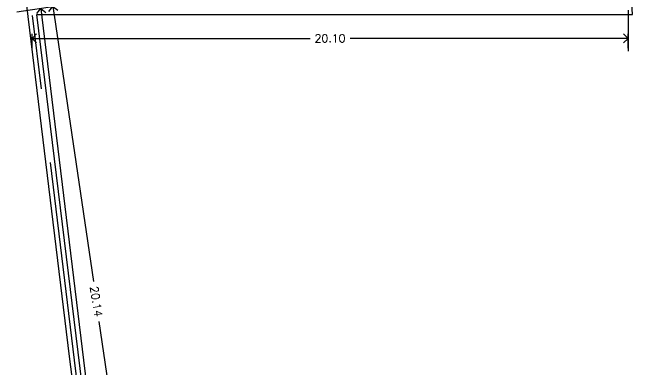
# Model space of a CAD drawing. Extents: x 26 to 214, y -151 to 101.
# Drawn here: x 190.42 to 211.34, y -118.26 to -106.2 of the extents above; entities that cross this region are included whole.
import ezdxf

# ---------------------------------------------------------------- set-up
doc = ezdxf.new("R2010")
doc.units = 0
doc.header["$LTSCALE"] = 10
doc.header["$MEASUREMENT"] = 0
doc.linetypes.add('CENTER', pattern=[2, 1.25, -0.25, 0.25, -0.25])
doc.layers.get('0').update_dxf_attribs({"linetype": 'CONTINUOUS'})
doc.layers.get('DEFPOINTS').update_dxf_attribs({"linetype": 'CONTINUOUS'})
for name, color, linetype in [('00-COTAS-PARCIALES', 1, 'CONTINUOUS'), ('00-M-A-300', 6, 'CONTINUOUS'), ('EJE-MEDIANERA-PA', 1, 'CENTER'), ('SUPERF-COTAS', 1, 'CONTINUOUS')]:
    doc.layers.add(name, color=color, linetype=linetype)
doc.styles.add('ROMANS', font='romans.shx')
doc.dimstyles.new('COTA1502', dxfattribs={"dimscale": 1.5, "dimtxt": 0.18, "dimasz": 0.2, "dimexe": 0.1, "dimexo": 0.1, "dimgap": 0.09, "dimtad": 0, "dimzin": 0, "dimdsep": 46, "dimtxsty": 'ROMANS', "dimblk": 'OPEN90', "dimcen": 0.1, "dimclrd": 256, "dimclre": 256, "dimclrt": 2, "dimadec": 0, "dimazin": 0, "dimtfac": 1, "dimtix": 1, "dimtmove": 2, "dimatfit": 3, "dimldrblk": 'OPEN90', "dimfxl": 0, "dimtolj": 1, "dimtzin": 0, "dimarcsym": 0})

# ---------------------------------------------------------------- blocks, each defined once
blk = doc.blocks.new('_Open90')
at = {"color": 0, "linetype": 'ByBlock', "lineweight": -2}
for p, q in [((0, 0), (-1, 0)), ((-0.5, 0.5), (0, 0)), ((0, 0), (-0.5, -0.5))]:
    blk.add_line(p, q, dxfattribs=at)
blk = doc.blocks.new('*D59')
at = {"layer": '00-COTAS-PARCIALES', "lineweight": -2, "transparency": 16777216}
for p, q in [((191.414, -106.367), (193.573, -124.111)), ((195.896, -143.195), (193.736, -125.451))]:
    blk.add_line(p, q, dxfattribs=at)
at = {"layer": 'DEFPOINTS', "color": 0, "transparency": 16777216}
for p in [(191.378, -106.069), (195.932, -143.493), (195.932, -143.493)]:
    blk.add_point(p, dxfattribs=at)
at = {"layer": '00-COTAS-PARCIALES', "lineweight": -2, "transparency": 16777216, "xscale": 0.3, "yscale": 0.3, "zscale": 0.3}
for p, rotation in [((191.378, -106.069), 96.93869520786735), ((195.932, -143.493), 276.9386952078673)]:
    blk.add_blockref('_Open90', p, dxfattribs=dict(at, rotation=rotation))
at = {"layer": '00-COTAS-PARCIALES', "color": 2, "transparency": 16777216, "insert": (193.655, -124.781), "char_height": 0.27, "attachment_point": 5, "rotation": 276.9387, "style": 'ROMANS'}
blk.add_mtext('\\A1;37.70', dxfattribs=at)
blk = doc.blocks.new('*D58')
at = {"layer": '00-COTAS-PARCIALES', "lineweight": -2, "transparency": 16777216}
for p, q in [((191.087, -107.45), (191.087, -106.928)), ((211.182, -107.412), (211.182, -106.928)), ((191.387, -107.078), (200.459, -107.078)), ((210.882, -107.078), (201.809, -107.078))]:
    blk.add_line(p, q, dxfattribs=at)
at = {"layer": 'DEFPOINTS', "color": 0, "transparency": 16777216}
for p in [(211.182, -107.078), (191.087, -107.6), (211.182, -107.562)]:
    blk.add_point(p, dxfattribs=at)
at = {"layer": '00-COTAS-PARCIALES', "lineweight": -2, "transparency": 16777216, "xscale": 0.3, "yscale": 0.3, "zscale": 0.3, "rotation": 180}
blk.add_blockref('_Open90', (191.087, -107.078), dxfattribs=at)
at = {"layer": '00-COTAS-PARCIALES', "lineweight": -2, "transparency": 16777216, "xscale": 0.3, "yscale": 0.3, "zscale": 0.3}
blk.add_blockref('_Open90', (211.182, -107.078), dxfattribs=at)
at = {"layer": '00-COTAS-PARCIALES', "color": 2, "transparency": 16777216, "insert": (201.134, -107.078), "char_height": 0.27, "attachment_point": 5, "style": 'ROMANS'}
blk.add_mtext('\\A1;20.10', dxfattribs=at)
blk = doc.blocks.new('*D4')
at = {"layer": 'DEFPOINTS', "color": 0, "transparency": 16777216}
for p in [(191.782, -106.003), (190.423, -106.203), (193.365, -126.123)]:
    blk.add_point(p, dxfattribs=at)
at = {"layer": 'SUPERF-COTAS', "lineweight": -2, "transparency": 16777216}
for p, q in [((190.572, -106.181), (191.931, -105.981)), ((191.826, -106.299), (193.154, -115.288)), ((194.68, -125.626), (193.353, -116.637)), ((193.513, -126.101), (194.872, -125.9))]:
    blk.add_line(p, q, dxfattribs=at)
at = {"layer": 'SUPERF-COTAS', "lineweight": -2, "transparency": 16777216, "xscale": 0.3, "yscale": 0.3, "zscale": 0.3}
for p, rotation in [((191.782, -106.003), 98.40084808204362), ((194.724, -125.922), 278.4008480820436)]:
    blk.add_blockref('_Open90', p, dxfattribs=dict(at, rotation=rotation))
at = {"layer": 'SUPERF-COTAS', "color": 2, "transparency": 16777216, "insert": (193.253, -115.962), "char_height": 0.27, "attachment_point": 5, "rotation": 278.4008, "style": 'ROMANS'}
blk.add_mtext('\\A1;20.14', dxfattribs=at)

msp = doc.modelspace()

# ---------------------------------------------------------------- linework, layer by layer
at = {"layer": '00-COTAS-PARCIALES'}
msp.add_line((211.182, -106.13), (211.182, -107.512), dxfattribs=at)
at = {"layer": '00-M-A-300'}
for p, q in [((211.336, -106.273), (210.764, -95.973)), ((192.354, -117.815), (190.913, -105.973)), ((191.251, -106.273), (211.336, -106.273)), ((195.783, -143.511), (191.251, -106.273)), ((194.096, -132.131), (192.354, -117.815))]:
    msp.add_line(p, q, dxfattribs=at)
at = {"layer": 'EJE-MEDIANERA-PA'}
msp.add_line((195.634, -143.529), (191.082, -106.123), dxfattribs=at)

# ---------------------------------------------------------------- dimensions: what is measured, and where the dimension line sits
at = {"layer": '00-COTAS-PARCIALES'}
dim = msp.add_aligned_dim(p1=(191.378, -106.069), p2=(195.932, -143.493), distance=0, dimstyle='COTA1502', dxfattribs=at)
dim.commit()
dim.dimension.update_dxf_attribs({"geometry": '*D59', "text_midpoint": (193.655, -124.781)})
dim = msp.add_linear_dim(base=(211.1821, -107.0784), p1=(191.0867, -107.5996), p2=(211.1821, -107.5624), dimstyle='COTA1502', dxfattribs=at)
dim.commit()
dim.dimension.update_dxf_attribs({"geometry": '*D58', "text_midpoint": (201.1344, -107.0784)})
at = {"layer": 'SUPERF-COTAS'}
dim = msp.add_aligned_dim(p1=(193.365, -126.123), p2=(190.423, -106.203), distance=-1.374, dimstyle='COTA1502', dxfattribs=at)
dim.commit()
dim.dimension.update_dxf_attribs({"geometry": '*D4', "text_midpoint": (193.253, -115.962)})

doc.saveas('drawing.dxf')
